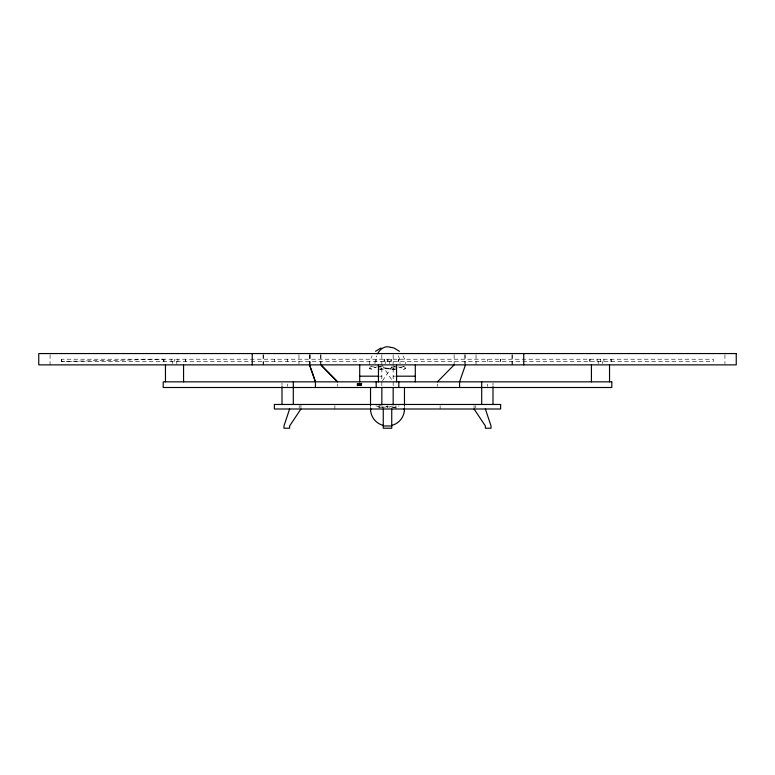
<?xml version="1.0" encoding="UTF-8"?>
<svg xmlns="http://www.w3.org/2000/svg" width="775" height="775" viewBox="0 0 775 775"><rect width="100%" height="100%" fill="white"/><g stroke="black" fill="none" stroke-linecap="round" stroke-linejoin="round"><path stroke-width="0.58" stroke-dasharray="3.88 2.91" d="M61.564 360.918L61.545 361.479L713.3 361.479L713.3 359.213L61.487 359.213L61.535 361.479L61.535 360.346M369.404 364.87L369.704 361.557L372.01 355.822M403.213 366.081A18.106 3.371 10.6 0 1 402.603 369.394L404.502 369.249L405.296 368.183M360.733 383.121L360.268 384.613L361.073 384.613L360.598 383.121M360.336 385.068L360.83 383.489L360.83 385.805L361.877 385.805L361.877 383.121M382.511 380.845L393.157 364.87M371.787 366.081A18.106 3.371 -10.6 0 0 372.387 369.394L369.762 368.871L377.289 366.788M391.743 407.863L399.086 405.887M403.484 366.614L398.137 367.65M378.345 366.614L381.552 366.188M397.081 367.825L380.225 369.423M378.868 407.902L382.889 407.369M383.102 407.34L393.535 405.964M379.508 376.185L381.843 376.185M393.157 376.185L395.483 376.185M395.86 369.481L382.201 368.387L371.516 366.614M393.438 366.188L396.655 366.614M379.45 405.703L396.132 407.902M398.476 366.914L405.228 368.871M375.904 405.887L383.257 407.863M381.843 364.87L392.489 380.845M402.99 355.822L404.405 358.476L405.499 363.766M360.976 385.068L360.491 383.489L360.491 385.805L357.072 385.805L357.072 383.431M369.704 368.183L369.762 368.871M61.487 359.213L61.583 361.479L163.312 359.213L163.254 361.479M724.935 354.688L724.935 363.737M611.475 359.213L611.475 361.479M610.874 359.213L610.874 361.479M603.88 359.213L603.88 361.479M602.747 361.479L602.747 363.737M600.489 359.213L600.489 361.479M598.222 361.479L598.222 363.737M597.089 359.213L597.089 361.479M590.095 359.213L590.095 361.479M589.494 359.213L589.494 361.479M512.44 354.688L512.44 364.87M511.946 354.688L511.946 364.87M500.64 359.213L500.64 361.479M500.534 359.213L500.534 361.479M493.007 383.034L493.007 385.417M487.678 359.213L487.669 361.479M487.349 384.109L487.349 386.367M476.034 354.688L476.034 364.87M475.772 405.606L475.772 407.863M474.067 405.606L474.067 407.863M465.465 354.688L465.465 363.737M464.719 354.688L464.719 363.737M454.15 354.688L454.15 364.87M440.123 405.606L440.123 408.997M437.42 384.109L437.42 386.367M404.472 405.412L404.472 407.863M395.986 405.606L395.986 408.997M393.157 354.688L393.157 380.709M393.157 381.843L393.157 386.367M391.385 359.213L391.385 361.479M390.891 359.213L390.891 361.479M389.757 361.479L389.757 363.737M388.004 359.213L388.004 361.479M387.5 359.213L387.5 361.479M387.5 405.606L387.5 407.863M385.233 361.479L385.233 363.737M384.594 359.213L384.594 361.479M384.109 359.213L384.09 361.479M381.843 354.688L381.843 387.5M379.014 405.606L379.014 407.863M376.185 359.213L376.195 361.479M370.528 405.412L370.528 408.997M361.625 385.805L361.625 383.489L361.131 385.068L360.181 385.068L359.687 383.489L359.687 385.805M361.082 383.121L361.082 385.805M360.249 384.012L360.249 385.805M360.055 385.805L358.399 385.485L358.399 383.121M359.455 383.121L359.455 385.805M359.203 383.121L359.251 385.805M358.951 383.121L358.951 385.805M358.147 383.121L358.118 385.805M357.866 383.431L357.866 385.805M357.323 383.431L357.323 385.805M337.571 384.109L337.571 386.367M334.877 405.606L334.877 408.997M320.947 354.688L320.947 363.737M320.753 354.688L320.753 363.737M310.281 354.688L310.281 363.737M309.632 354.688L309.632 363.737M309.438 354.688L309.438 363.737M300.933 404.472L300.933 407.863M299.228 405.606L299.228 407.863M298.966 354.688L298.966 363.737M287.593 359.213L287.593 361.479M287.651 384.109L287.651 386.367M281.993 383.034L281.993 385.417M274.36 359.213L274.369 361.479M263.539 354.688L263.539 364.87M263.054 354.688L263.054 364.87M185.719 359.213L185.671 361.479M185.428 359.213L185.428 361.479M177.911 359.213L177.911 361.479M176.778 361.479L176.778 363.737M174.511 359.213L174.511 361.479M172.253 361.479L172.253 363.737M171.12 359.213L171.12 361.479M164.048 359.213L164.048 361.479M163.428 359.213L163.428 361.479M50.065 354.688L50.065 364.87M398.398 355.822A18.106 12.584 -90 0 1 400.055 363.698M374.945 363.698A18.106 12.584 -90 0 1 376.602 355.822M394.872 366.662A18.106 3.371 -10.6 0 1 379.13 369.394M394.833 369.307A18.106 3.371 10.6 0 1 378.074 366.081M398.815 361.479L398.815 359.213L398.718 361.479M398.282 361.479L398.282 359.213L398.234 361.479"/><path stroke-width="1.16" d="M403.891 408.997L404.472 408.997A16.973 16.973 0 0 1 391.888 425.388M289.618 408.997L283.96 425.969L283.96 428.226L289.618 428.226L289.618 425.969L300.933 408.997M465.465 364.87L459.556 381.843L459.556 387.5M437.42 381.843L454.15 364.87M375.546 351.298L380.99 347.985M359.707 376.185L378.345 376.185M396.655 376.185L415.293 376.185M383.257 425.969L391.743 425.969M390.871 347.384L394.01 347.985L399.454 351.298M321.586 365.722L337.571 381.843L320.947 364.87M474.067 408.997L485.373 425.969L485.373 428.226L491.03 428.226L491.03 425.969L485.373 408.997M309.438 364.87L315.444 381.843L315.444 387.5M309.632 364.87L315.444 381.843M371.109 408.997L370.528 408.997A16.973 16.973 0 0 0 383.102 425.388M609.538 364.87L609.538 381.843M591.432 364.87L591.432 381.843M523.755 353.555L523.755 364.87M493.007 386.609L493.007 404.472M481.692 381.843L481.692 404.472M415.293 364.87L415.293 381.843M404.472 387.5L404.472 405.412M398.815 381.843L398.815 387.5M396.548 364.87L396.548 381.843M393.157 387.5L393.157 404.472M391.743 408.997L391.743 428.226L383.257 428.226L383.257 408.997M381.843 387.5L381.843 404.472M378.452 364.87L378.452 381.843M376.185 381.843L376.185 387.5M370.528 387.5L370.528 405.412M359.707 364.87L359.707 381.843M293.308 381.843L293.308 404.472M281.993 386.609L281.993 404.472M252.224 353.555L252.224 364.87M183.559 364.87L183.559 381.843M165.463 364.87L165.463 381.843M377.512 353.855A18.106 12.584 -90 0 1 390.755 347.384M736.25 353.555L38.75 353.555L38.75 364.87L736.25 364.87L736.25 353.555M611.804 381.843L163.196 381.843L163.196 387.5L611.804 387.5L611.804 381.843M500.64 404.472L274.36 404.472L274.36 408.997L500.64 408.997L500.64 404.472"/></g></svg>
